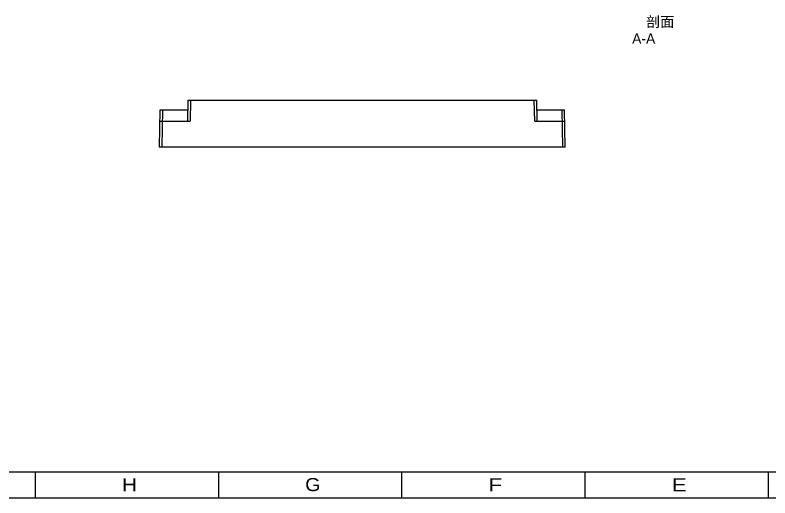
# Model space of a CAD drawing. Header units: inches. Extents: x 0 to 800, y 356 to 444.
# Drawn here: x 254.9 to 315.4, y 355.9 to 394.6 of the extents above; entities that cross this region are included whole.
import ezdxf

# ---------------------------------------------------------------- set-up
doc = ezdxf.new("R2010")
doc.units = ezdxf.units.IN
doc.header["$MEASUREMENT"] = 0

# ---------------------------------------------------------------- blocks, each defined once
blk = doc.blocks.new('block 1020')
at = {"color": 2, "true_color": 0xffff00, "char_height": 0.83309, "attachment_point": 7}
for s, insert in [('\\fAdobe Song Std L|b0|i0|c0|p34;\\W1;剖面 ', (305.467, 393.597)), ('\\fAdobe Song Std L|b0|i0|c0|p34;\\W1;A-A', (304.356, 392.347))]:
    blk.add_mtext(s, dxfattribs=dict(at, insert=insert))
blk = doc.blocks.new('block 1021')
at = {"color": 7, "lineweight": 25, "true_color": 0xffffff}
blk.add_lwpolyline([(256.766, 355.918), (374.065, 355.918)], dxfattribs=at)
blk = doc.blocks.new('block 1230')
at = {"color": 7, "lineweight": 25, "true_color": 0xffffff}
blk.add_lwpolyline([(266.46, 384.044), (266.513, 387.046)], dxfattribs=at)
blk = doc.blocks.new('block 1231')
at = {"color": 7, "lineweight": 25, "true_color": 0xffffff}
blk.add_lwpolyline([(266.67, 384.044), (266.723, 387.046)], dxfattribs=at)
blk = doc.blocks.new('block 1232')
at = {"color": 7, "lineweight": 25, "true_color": 0xffffff}
blk.add_lwpolyline([(268.736, 387.822), (268.706, 386.144)], dxfattribs=at)
blk = doc.blocks.new('block 1233')
at = {"color": 7, "lineweight": 25, "true_color": 0xffffff}
blk.add_lwpolyline([(268.945, 387.822), (268.916, 386.144)], dxfattribs=at)
blk = doc.blocks.new('block 1234')
at = {"color": 7, "lineweight": 25, "true_color": 0xffffff}
blk.add_lwpolyline([(298.997, 384.044), (266.46, 384.044)], dxfattribs=at)
blk = doc.blocks.new('block 1235')
at = {"color": 7, "lineweight": 25, "true_color": 0xffffff}
blk.add_lwpolyline([(266.497, 386.144), (268.916, 386.144)], dxfattribs=at)
blk = doc.blocks.new('block 1236')
at = {"color": 7, "lineweight": 25, "true_color": 0xffffff}
blk.add_lwpolyline([(296.541, 386.144), (298.96, 386.144)], dxfattribs=at)
blk = doc.blocks.new('block 1237')
at = {"color": 7, "lineweight": 25, "true_color": 0xffffff}
blk.add_lwpolyline([(266.513, 387.046), (268.722, 387.046)], dxfattribs=at)
blk = doc.blocks.new('block 1238')
at = {"color": 7, "lineweight": 25, "true_color": 0xffffff}
blk.add_lwpolyline([(296.735, 387.046), (298.944, 387.046)], dxfattribs=at)
blk = doc.blocks.new('block 1239')
at = {"color": 7, "lineweight": 25, "true_color": 0xffffff}
blk.add_lwpolyline([(268.736, 387.822), (296.721, 387.822)], dxfattribs=at)
blk = doc.blocks.new('block 1240')
at = {"color": 7, "lineweight": 25, "true_color": 0xffffff}
blk.add_lwpolyline([(296.541, 386.144), (296.511, 387.822)], dxfattribs=at)
blk = doc.blocks.new('block 1241')
at = {"color": 7, "lineweight": 25, "true_color": 0xffffff}
blk.add_lwpolyline([(296.75, 386.144), (296.721, 387.822)], dxfattribs=at)
blk = doc.blocks.new('block 1242')
at = {"color": 7, "lineweight": 25, "true_color": 0xffffff}
blk.add_lwpolyline([(298.787, 384.044), (298.734, 387.046)], dxfattribs=at)
blk = doc.blocks.new('block 1243')
at = {"color": 7, "lineweight": 25, "true_color": 0xffffff}
blk.add_lwpolyline([(298.997, 384.044), (298.944, 387.046)], dxfattribs=at)
blk = doc.blocks.new('block 4249')
at = {"color": 7, "lineweight": 25, "true_color": 0xffffff}
blk.add_lwpolyline([(315.289, 355.918), (315.289, 358.018)], dxfattribs=at)
blk = doc.blocks.new('block 4253')
at = {"color": 7, "lineweight": 25, "true_color": 0xffffff}
blk.add_lwpolyline([(300.595, 355.918), (300.595, 358.018)], dxfattribs=at)
blk = doc.blocks.new('block 4259')
at = {"color": 7, "lineweight": 25, "true_color": 0xffffff}
blk.add_lwpolyline([(285.901, 355.918), (285.901, 358.018)], dxfattribs=at)
blk = doc.blocks.new('block 4260')
at = {"color": 7, "lineweight": 25, "true_color": 0xffffff}
blk.add_lwpolyline([(251.476, 358.018), (371.966, 358.018)], dxfattribs=at)
blk = doc.blocks.new('block 4262')
at = {"color": 7, "lineweight": 25, "true_color": 0xffffff}
blk.add_lwpolyline([(271.208, 355.918), (271.208, 358.018)], dxfattribs=at)
blk = doc.blocks.new('block 4263')
at = {"color": 7, "lineweight": 25, "true_color": 0xffffff}
blk.add_lwpolyline([(249.376, 355.918), (374.065, 355.918)], dxfattribs=at)
blk = doc.blocks.new('block 4265')
at = {"color": 7, "lineweight": 25, "true_color": 0xffffff}
blk.add_lwpolyline([(256.514, 355.918), (256.514, 358.018)], dxfattribs=at)
blk = doc.blocks.new('block 4282')
at = {"color": 2, "true_color": 0xffff00, "insert": (263.444, 356.448), "char_height": 1.04956, "attachment_point": 7}
blk.add_mtext('\\fAdobe Song Std L|b0|i0|c0|p34;\\W1.2;H', dxfattribs=at)
blk = doc.blocks.new('block 4283')
at = {"color": 2, "true_color": 0xffff00, "insert": (278.138, 356.448), "char_height": 1.04956, "attachment_point": 7}
blk.add_mtext('\\fAdobe Song Std L|b0|i0|c0|p34;\\W1.12;G', dxfattribs=at)
blk = doc.blocks.new('block 4284')
at = {"color": 2, "true_color": 0xffff00, "insert": (292.832, 356.448), "char_height": 1.04956, "attachment_point": 7}
blk.add_mtext('\\fAdobe Song Std L|b0|i0|c0|p34;\\W1.29231;F', dxfattribs=at)
blk = doc.blocks.new('block 4285')
at = {"color": 2, "true_color": 0xffff00, "insert": (307.525, 356.448), "char_height": 1.04956, "attachment_point": 7}
blk.add_mtext('\\fAdobe Song Std L|b0|i0|c0|p34;\\W1.29231;E', dxfattribs=at)
blk = doc.blocks.new('block 4233')
for name in ['block 4260', 'block 4265', 'block 4262', 'block 4259', 'block 4253', 'block 4249', 'block 4282', 'block 4283', 'block 4284', 'block 4285', 'block 4263']:
    blk.add_blockref(name, (0, 0))

msp = doc.modelspace()

# ---------------------------------------------------------------- block references
for name in ['block 4233', 'block 1020', 'block 1232', 'block 1239', 'block 1233', 'block 1240', 'block 1241', 'block 1230', 'block 1237', 'block 1231', 'block 1238', 'block 1242', 'block 1243', 'block 1235', 'block 1236', 'block 1234', 'block 1021']:
    msp.add_blockref(name, (0, 0))

doc.saveas('drawing.dxf')
